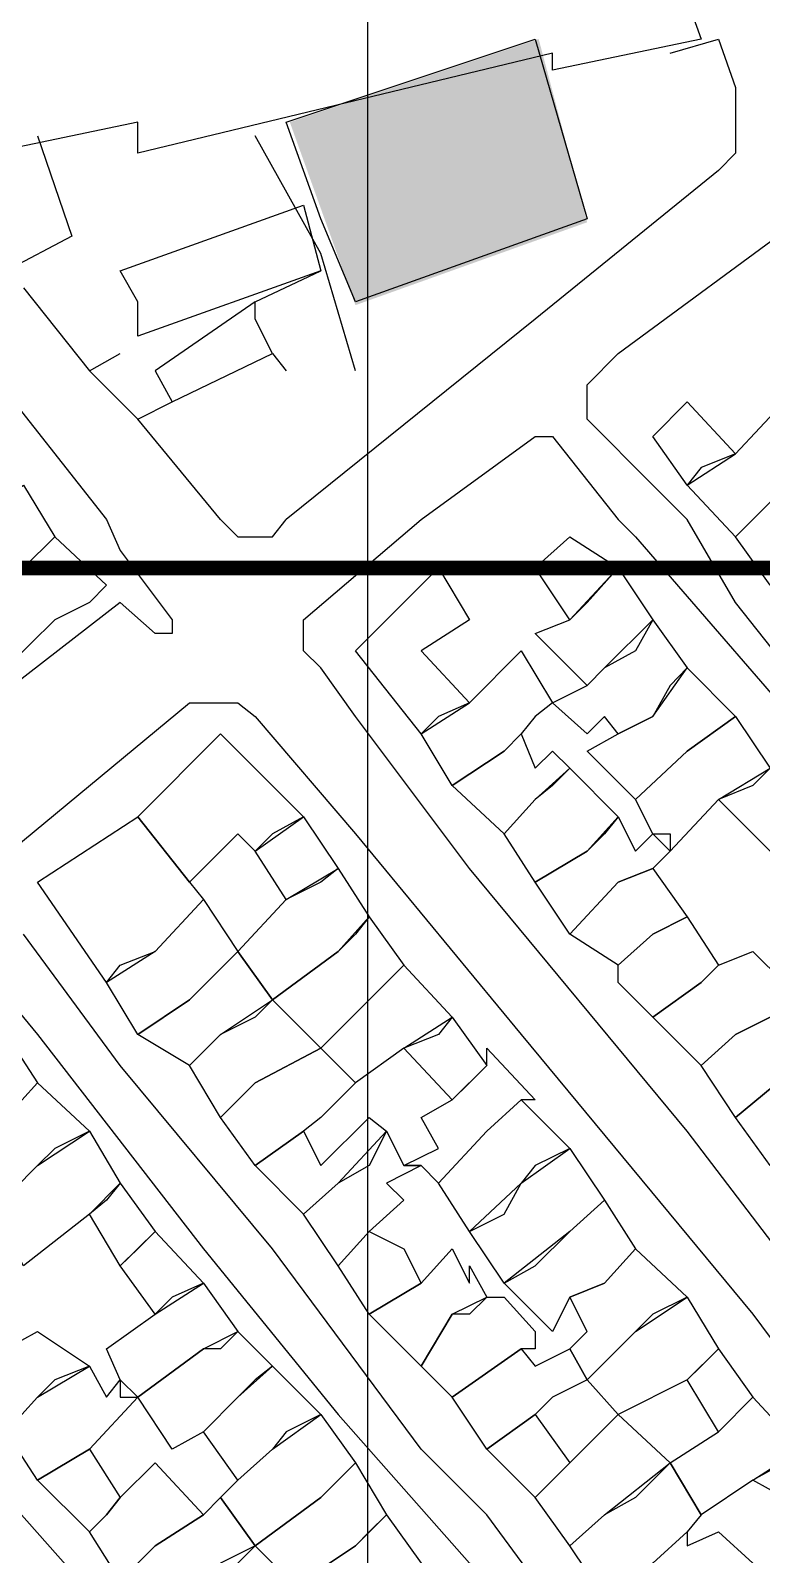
# Model space of a CAD drawing. Header units: millimetres. Extents: x -3588 to 75209, y -3737 to 38254.
# Drawn here: x 4234.6 to 4294.3, y 21013.9 to 21138.4 of the extents above; entities that cross this region are included whole.
import ezdxf

# ---------------------------------------------------------------- set-up
doc = ezdxf.new("R2010")
doc.units = ezdxf.units.MM
doc.layers.add('H', color=250, linetype='Continuous')
doc.layers.add('P', color=253, linetype='Continuous')

msp = doc.modelspace()

# ---------------------------------------------------------------- hatches: boundary and pattern name
at = {"layer": 'H', "linetype": 'Continuous'}
msp.add_hatch(color=256, dxfattribs=at).paths.add_polyline_path([(4261.138, 21115.951), (4255.776, 21130.898), (4276.101, 21137.684), (4280.054, 21122.72), (4261.138, 21115.951), (4261.138, 21115.951)])

# ---------------------------------------------------------------- linework, layer by layer
msp.add_lwpolyline([(4262.139, 21217.775), (5851.349, 21217.775), (5851.349, 20402.779), (4262.139, 20402.779)], close=True)
at = {"layer": 'P'}
for points in [[(4285.415, 21148.694), (4289.368, 21137.684), (4277.221, 21135.139), (4277.221, 21136.547), (4243.358, 21128.369), (4243.358, 21130.898), (4231.211, 21128.369), (4214.839, 21147.286)], [(4200.164, 21147.286), (4216.247, 21128.369), (4231.211, 21110.573), (4240.813, 21098.442), (4241.933, 21095.898), (4246.174, 21090.249), (4246.174, 21089.128), (4244.766, 21089.128), (4241.933, 21091.673), (4224.441, 21078.118), (4227.258, 21074.165), (4225.849, 21072.757), (4225.849, 21074.165), (4205.525, 21098.442), (4194.514, 21111.998)], [(4290.777, 21137.684), (4292.185, 21133.731), (4292.185, 21130.898), (4292.185, 21128.369), (4290.777, 21126.961), (4275.813, 21114.814), (4255.488, 21098.442)], [(4258.305, 21123.008), (4255.488, 21130.898), (4275.813, 21137.684), (4280.054, 21123.008), (4261.138, 21116.223), (4258.305, 21123.008)], [(4286.824, 21136.547), (4290.777, 21137.684)], [(4235.164, 21129.778), (4237.98, 21121.584), (4232.619, 21118.767)], [(4261.138, 21110.573), (4258.305, 21120.176), (4252.944, 21129.778)], [(4243.358, 21116.223), (4241.933, 21118.767), (4256.897, 21124.128), (4258.305, 21118.767), (4243.358, 21113.406), (4243.358, 21116.223)], [(4302.907, 21078.118), (4292.185, 21091.673), (4288.232, 21098.442), (4285.415, 21101.259), (4280.054, 21106.636), (4280.054, 21108.045), (4280.054, 21109.453), (4282.583, 21111.998), (4297.546, 21123.008)], [(4252.944, 21116.223), (4258.305, 21118.767)], [(4234.027, 21117.359), (4239.405, 21110.573), (4241.933, 21111.998)], [(4252.944, 21116.223), (4244.766, 21110.573), (4246.174, 21108.045)], [(4254.352, 21111.998), (4252.944, 21114.814), (4252.944, 21116.223)], [(4246.174, 21108.045), (4254.352, 21111.998)], [(4254.352, 21111.998), (4255.488, 21110.573)], [(4243.358, 21106.636), (4239.405, 21110.573)], [(4243.358, 21106.636), (4246.174, 21108.045)], [(4289.368, 21102.683), (4288.232, 21101.259), (4285.415, 21105.212), (4288.232, 21108.045), (4292.185, 21103.804), (4289.368, 21102.683)], [(4297.546, 21103.804), (4296.138, 21103.804), (4297.546, 21101.259), (4295.002, 21099.851), (4292.185, 21097.034), (4288.232, 21101.259), (4292.185, 21103.804), (4296.138, 21108.045), (4298.954, 21105.212), (4297.546, 21103.804)], [(4250.127, 21098.442), (4243.358, 21106.636)], [(4301.787, 21030.699), (4288.232, 21048.479), (4270.452, 21069.924), (4261.138, 21082.359), (4258.305, 21086.312), (4256.897, 21087.72), (4256.897, 21089.128), (4256.897, 21090.249), (4266.499, 21098.442), (4275.813, 21105.212), (4277.221, 21105.212), (4282.583, 21098.442)], [(4300.379, 21101.259), (4302.907, 21099.851), (4301.787, 21098.442), (4298.954, 21095.898), (4295.002, 21093.081), (4292.185, 21097.034), (4295.002, 21099.851), (4297.546, 21101.259), (4300.379, 21103.804), (4300.379, 21101.259)], [(4228.394, 21095.898), (4229.802, 21098.442), (4234.027, 21101.259), (4236.572, 21097.034), (4234.027, 21094.49), (4229.802, 21090.249), (4225.849, 21094.49), (4228.394, 21095.898)], [(4250.127, 21098.442), (4251.535, 21097.034), (4252.944, 21097.034), (4254.352, 21097.034), (4255.488, 21098.442)], [(4282.583, 21098.442), (4284.007, 21097.034), (4300.379, 21078.118)], [(4239.405, 21091.673), (4236.572, 21090.249), (4232.619, 21086.312), (4229.802, 21090.249), (4234.027, 21094.49), (4236.572, 21097.034), (4240.813, 21093.081), (4239.405, 21091.673)], [(4280.054, 21091.673), (4278.63, 21090.249), (4275.813, 21094.49), (4278.63, 21097.034), (4282.583, 21094.49), (4280.054, 21091.673)], [(4267.907, 21082.359), (4266.499, 21080.934), (4261.138, 21087.72), (4267.907, 21094.49), (4270.452, 21090.249), (4266.499, 21087.72), (4270.452, 21083.479), (4267.907, 21082.359)], [(4284.007, 21087.72), (4281.462, 21086.312), (4280.054, 21084.887), (4275.813, 21089.128), (4278.63, 21090.249), (4282.583, 21094.49), (4285.415, 21090.249), (4284.007, 21087.72)], [(4286.824, 21084.887), (4285.415, 21082.359), (4282.583, 21080.934), (4281.462, 21082.359), (4280.054, 21080.934), (4277.221, 21083.479), (4280.054, 21084.887), (4281.462, 21086.312), (4285.415, 21090.249), (4288.232, 21086.312), (4286.824, 21084.887)], [(4275.813, 21082.359), (4274.677, 21080.934), (4273.268, 21079.526), (4269.043, 21076.709), (4266.499, 21080.934), (4270.452, 21083.479), (4274.677, 21087.72), (4277.221, 21083.479), (4275.813, 21082.359)], [(4288.232, 21079.526), (4284.007, 21075.573), (4280.054, 21079.526), (4282.583, 21080.934), (4285.415, 21082.359), (4288.232, 21086.312), (4292.185, 21082.359), (4288.232, 21079.526)], [(4231.211, 21069.924), (4247.583, 21083.479), (4248.719, 21083.479), (4250.127, 21083.479), (4251.535, 21083.479), (4252.944, 21082.359), (4261.138, 21072.757), (4274.677, 21056.385), (4293.593, 21033.515), (4301.787, 21022.505), (4304.332, 21018.552), (4305.74, 21017.144), (4304.332, 21015.735), (4286.824, 21001.06), (4285.415, 21001.06), (4284.007, 21001.06), (4275.813, 21011.782), (4271.86, 21017.144)], [(4293.593, 21076.709), (4290.777, 21075.573), (4286.824, 21071.348), (4285.415, 21072.757), (4284.007, 21075.573), (4288.232, 21079.526), (4292.185, 21082.359), (4295.002, 21078.118), (4293.593, 21076.709)], [(4254.352, 21072.757), (4252.944, 21071.348), (4251.535, 21072.757), (4247.583, 21068.804), (4243.358, 21074.165), (4250.127, 21080.934), (4256.897, 21074.165), (4254.352, 21072.757)], [(4277.221, 21076.709), (4275.813, 21075.573), (4273.268, 21072.757), (4269.043, 21076.709), (4273.268, 21079.526), (4274.677, 21080.934), (4275.813, 21078.118), (4277.221, 21079.526), (4278.63, 21078.118), (4277.221, 21076.709)], [(4281.462, 21072.757), (4280.054, 21071.348), (4275.813, 21068.804), (4273.268, 21072.757), (4275.813, 21075.573), (4278.63, 21078.118), (4282.583, 21074.165), (4281.462, 21072.757)], [(4296.138, 21072.757), (4295.002, 21071.348), (4290.777, 21075.573), (4295.002, 21078.118), (4297.546, 21074.165), (4296.138, 21072.757)], [(4247.583, 21068.804), (4248.719, 21067.395), (4244.766, 21063.154), (4240.813, 21060.61), (4235.164, 21068.804), (4243.358, 21074.165), (4247.583, 21068.804)], [(4258.305, 21068.804), (4255.488, 21067.395), (4252.944, 21071.348), (4256.897, 21074.165), (4259.729, 21069.924), (4258.305, 21068.804)], [(4286.824, 21072.757), (4286.824, 21071.348), (4285.415, 21069.924), (4282.583, 21068.804), (4278.63, 21064.563), (4275.813, 21068.804), (4280.054, 21071.348), (4282.583, 21074.165), (4284.007, 21071.348), (4285.415, 21072.757), (4286.824, 21072.757)], [(4261.138, 21064.563), (4259.729, 21063.154), (4254.352, 21059.201), (4251.535, 21063.154), (4255.488, 21067.395), (4259.729, 21069.924), (4262.258, 21065.987), (4261.138, 21064.563)], [(4288.232, 21065.987), (4285.415, 21064.563), (4282.583, 21062.034), (4278.63, 21064.563), (4282.583, 21068.804), (4285.415, 21069.924), (4288.232, 21065.987)], [(4241.933, 21062.034), (4244.766, 21063.154), (4248.719, 21067.395), (4251.535, 21063.154), (4247.583, 21059.201), (4243.358, 21056.385), (4240.813, 21060.61), (4241.933, 21062.034)], [(4262.258, 21059.201), (4258.305, 21055.248), (4254.352, 21059.201), (4259.729, 21063.154), (4262.258, 21065.987), (4265.091, 21062.034), (4262.258, 21059.201)], [(4285.415, 21057.793), (4282.583, 21060.61), (4282.583, 21062.034), (4285.415, 21064.563), (4288.232, 21065.987), (4290.777, 21062.034), (4289.368, 21060.61), (4285.415, 21057.793)], [(4228.394, 21064.563), (4235.164, 21056.385), (4248.719, 21038.877), (4259.729, 21025.338), (4270.452, 21013.191), (4281.462, 20999.636), (4281.462, 20998.227), (4282.583, 20996.819), (4281.462, 20996.819), (4277.221, 20991.458), (4274.677, 20990.049)], [(4271.86, 21017.144), (4266.499, 21022.505), (4254.352, 21038.877), (4241.933, 21053.84), (4234.027, 21064.563)], [(4252.944, 21057.793), (4250.127, 21056.385), (4247.583, 21053.84), (4243.358, 21056.385), (4247.583, 21059.201), (4251.535, 21063.154), (4254.352, 21059.201), (4252.944, 21057.793)], [(4296.138, 21059.201), (4295.002, 21057.793), (4292.185, 21056.385), (4289.368, 21053.84), (4285.415, 21057.793), (4289.368, 21060.61), (4290.777, 21062.034), (4293.593, 21063.154), (4296.138, 21060.61), (4296.138, 21059.201)], [(4267.907, 21056.385), (4265.091, 21055.248), (4261.138, 21052.432), (4258.305, 21055.248), (4262.258, 21059.201), (4265.091, 21062.034), (4269.043, 21057.793), (4267.907, 21056.385)], [(4252.944, 21052.432), (4250.127, 21049.599), (4247.583, 21053.84), (4250.127, 21056.385), (4254.352, 21059.201), (4258.305, 21055.248), (4252.944, 21052.432)], [(4298.954, 21057.793), (4300.379, 21056.385), (4292.185, 21049.599), (4289.368, 21053.84), (4292.185, 21056.385), (4295.002, 21057.793), (4296.138, 21056.385), (4297.546, 21059.201), (4298.954, 21057.793)], [(4270.452, 21052.432), (4269.043, 21051.023), (4265.091, 21055.248), (4269.043, 21057.793), (4271.86, 21053.84), (4270.452, 21052.432)], [(4227.258, 21051.023), (4229.802, 21053.84), (4232.619, 21056.385), (4235.164, 21052.432), (4232.619, 21049.599), (4229.802, 21047.071), (4227.258, 21045.662), (4224.441, 21049.599), (4227.258, 21051.023)], [(4300.379, 21053.84), (4300.379, 21052.432), (4300.379, 21051.023), (4295.002, 21045.662), (4292.185, 21049.599), (4300.379, 21056.385), (4301.787, 21053.84), (4300.379, 21053.84)], [(4258.305, 21049.599), (4256.897, 21048.479), (4252.944, 21045.662), (4250.127, 21049.599), (4252.944, 21052.432), (4258.305, 21055.248), (4261.138, 21052.432), (4258.305, 21049.599)], [(4271.86, 21053.84), (4271.86, 21055.248), (4275.813, 21051.023), (4274.677, 21051.023), (4271.86, 21048.479), (4267.907, 21044.238), (4266.499, 21045.662), (4265.091, 21045.662), (4267.907, 21047.071), (4266.499, 21049.599), (4269.043, 21051.023), (4271.86, 21053.84)], [(4236.572, 21047.071), (4235.164, 21045.662), (4231.211, 21041.709), (4229.802, 21042.83), (4231.211, 21044.238), (4229.802, 21047.071), (4232.619, 21049.599), (4235.164, 21052.432), (4239.405, 21048.479), (4236.572, 21047.071)], [(4275.813, 21045.662), (4274.677, 21044.238), (4270.452, 21040.285), (4267.907, 21044.238), (4271.86, 21048.479), (4274.677, 21051.023), (4278.63, 21047.071), (4275.813, 21045.662)], [(4262.258, 21045.662), (4259.729, 21044.238), (4256.897, 21041.709), (4252.944, 21045.662), (4256.897, 21048.479), (4258.305, 21045.662), (4262.258, 21049.599), (4263.682, 21048.479), (4262.258, 21045.662)], [(4240.813, 21042.83), (4239.405, 21041.709), (4234.027, 21037.468), (4232.619, 21040.285), (4231.211, 21041.709), (4235.164, 21045.662), (4239.405, 21048.479), (4241.933, 21044.238), (4240.813, 21042.83)], [(4265.091, 21045.662), (4266.499, 21045.662), (4263.682, 21044.238), (4265.091, 21042.83), (4262.258, 21040.285), (4259.729, 21037.468), (4256.897, 21041.709), (4259.729, 21044.238), (4263.682, 21048.479), (4265.091, 21045.662)], [(4273.268, 21041.709), (4274.677, 21044.238), (4278.63, 21047.071), (4281.462, 21042.83), (4278.63, 21040.285), (4273.268, 21036.06), (4270.452, 21040.285), (4273.268, 21041.709)], [(4243.358, 21038.877), (4241.933, 21037.468), (4239.405, 21041.709), (4241.933, 21044.238), (4244.766, 21040.285), (4243.358, 21038.877)], [(4275.813, 21037.468), (4278.63, 21040.285), (4281.462, 21042.83), (4284.007, 21038.877), (4281.462, 21036.06), (4278.63, 21034.924), (4277.221, 21032.107), (4273.268, 21036.06), (4275.813, 21037.468)], [(4246.174, 21034.924), (4244.766, 21033.515), (4241.933, 21037.468), (4244.766, 21040.285), (4248.719, 21036.06), (4246.174, 21034.924)], [(4265.091, 21038.877), (4266.499, 21036.06), (4262.258, 21033.515), (4259.729, 21037.468), (4262.258, 21040.285), (4265.091, 21038.877)], [(4270.452, 21033.515), (4269.043, 21033.515), (4266.499, 21029.274), (4262.258, 21033.515), (4266.499, 21036.06), (4269.043, 21038.877), (4270.452, 21036.06), (4270.452, 21037.468), (4271.86, 21034.924), (4270.452, 21033.515)], [(4285.415, 21033.515), (4284.007, 21032.107), (4280.054, 21028.154), (4278.63, 21030.699), (4280.054, 21032.107), (4278.63, 21034.924), (4281.462, 21036.06), (4284.007, 21038.877), (4288.232, 21034.924), (4285.415, 21033.515)], [(4250.127, 21030.699), (4248.719, 21030.699), (4243.358, 21026.746), (4241.933, 21028.154), (4240.813, 21030.699), (4244.766, 21033.515), (4248.719, 21036.06), (4251.535, 21032.107), (4250.127, 21030.699)], [(4275.813, 21030.699), (4274.677, 21030.699), (4269.043, 21026.746), (4266.499, 21029.274), (4269.043, 21033.515), (4271.86, 21034.924), (4273.268, 21034.924), (4275.813, 21032.107), (4275.813, 21030.699)], [(4288.232, 21028.154), (4282.583, 21025.338), (4280.054, 21028.154), (4284.007, 21032.107), (4288.232, 21034.924), (4290.777, 21030.699), (4288.232, 21028.154)], [(4236.572, 21028.154), (4235.164, 21026.746), (4232.619, 21023.913), (4229.802, 21028.154), (4232.619, 21030.699), (4235.164, 21032.107), (4239.405, 21029.274), (4236.572, 21028.154)], [(4252.944, 21028.154), (4251.535, 21026.746), (4248.719, 21023.913), (4246.174, 21022.505), (4243.358, 21026.746), (4248.719, 21030.699), (4251.535, 21032.107), (4254.352, 21029.274), (4252.944, 21028.154)], [(4277.221, 21026.746), (4275.813, 21025.338), (4271.86, 21022.505), (4269.043, 21026.746), (4274.677, 21030.699), (4275.813, 21029.274), (4278.63, 21030.699), (4280.054, 21028.154), (4277.221, 21026.746)], [(4289.368, 21029.274), (4290.777, 21030.699), (4293.593, 21026.746), (4290.777, 21023.913), (4288.232, 21028.154), (4289.368, 21029.274)], [(4241.933, 21026.746), (4243.358, 21026.746), (4239.405, 21022.505), (4235.164, 21019.96), (4232.619, 21023.913), (4235.164, 21026.746), (4239.405, 21029.274), (4240.813, 21026.746), (4241.933, 21028.154), (4241.933, 21026.746)], [(4255.488, 21023.913), (4254.352, 21022.505), (4251.535, 21019.96), (4248.719, 21023.913), (4251.535, 21026.746), (4254.352, 21029.274), (4258.305, 21025.338), (4255.488, 21023.913)], [(4296.138, 21021.385), (4293.593, 21019.96), (4289.368, 21017.144), (4286.824, 21021.385), (4290.777, 21023.913), (4293.593, 21026.746), (4297.546, 21022.505), (4296.138, 21021.385)], [(4259.729, 21019.96), (4258.305, 21018.552), (4252.944, 21014.599), (4250.127, 21018.552), (4251.535, 21019.96), (4254.352, 21022.505), (4258.305, 21025.338), (4261.138, 21021.385), (4259.729, 21019.96)], [(4277.221, 21019.96), (4275.813, 21018.552), (4271.86, 21022.505), (4275.813, 21025.338), (4278.63, 21021.385), (4277.221, 21019.96)], [(4284.007, 21018.552), (4281.462, 21017.144), (4278.63, 21014.599), (4275.813, 21018.552), (4278.63, 21021.385), (4282.583, 21025.338), (4286.824, 21021.385), (4284.007, 21018.552)], [(4240.813, 21017.144), (4239.405, 21015.735), (4235.164, 21019.96), (4239.405, 21022.505), (4241.933, 21018.552), (4240.813, 21017.144)], [(4296.138, 21018.552), (4293.593, 21019.96), (4297.546, 21022.505), (4300.379, 21018.552), (4297.546, 21015.735), (4296.138, 21018.552)], [(4240.813, 21017.144), (4241.933, 21018.552), (4244.766, 21021.385), (4248.719, 21017.144), (4244.766, 21014.599), (4241.933, 21011.782), (4239.405, 21015.735), (4240.813, 21017.144)], [(4262.258, 21015.735), (4261.138, 21014.599), (4256.897, 21011.782), (4255.488, 21010.374), (4254.352, 21013.191), (4252.944, 21014.599), (4258.305, 21018.552), (4261.138, 21021.385), (4263.682, 21017.144), (4262.258, 21015.735)], [(4288.232, 21015.735), (4285.415, 21013.191), (4281.462, 21010.374), (4278.63, 21014.599), (4281.462, 21017.144), (4286.824, 21021.385), (4289.368, 21017.144), (4288.232, 21015.735)], [(4274.677, 20990.049), (4273.268, 20988.625), (4265.091, 20983.264), (4265.091, 20981.855), (4263.682, 20981.855), (4261.138, 20984.688), (4255.488, 20991.458), (4248.719, 20999.636), (4243.358, 21006.421), (4232.619, 21018.552)], [(4250.127, 21013.191), (4248.719, 21010.374), (4244.766, 21007.829), (4241.933, 21011.782), (4244.766, 21014.599), (4248.719, 21017.144), (4250.127, 21018.552), (4252.944, 21014.599), (4250.127, 21013.191)], [(4263.682, 21010.374), (4261.138, 21007.829), (4256.897, 21011.782), (4261.138, 21014.599), (4263.682, 21017.144), (4266.499, 21013.191), (4263.682, 21010.374)], [(4289.368, 21008.95), (4285.415, 21006.421), (4281.462, 21010.374), (4285.415, 21013.191), (4288.232, 21015.735), (4288.232, 21014.599), (4290.777, 21015.735), (4293.593, 21013.191), (4289.368, 21008.95)], [(4254.352, 21011.782), (4252.944, 21011.782), (4254.352, 21008.95), (4251.535, 21007.829), (4248.719, 21005.013), (4244.766, 21007.829), (4248.719, 21010.374), (4252.944, 21014.599), (4254.352, 21013.191), (4254.352, 21011.782)]]:
    msp.add_lwpolyline(points, dxfattribs=at)
at = {"layer": 'P', "const_width": 1.2}
msp.add_lwpolyline([(-3179.405, 21094.49), (12021.226, 21094.49)], dxfattribs=at)

doc.saveas('drawing.dxf')
